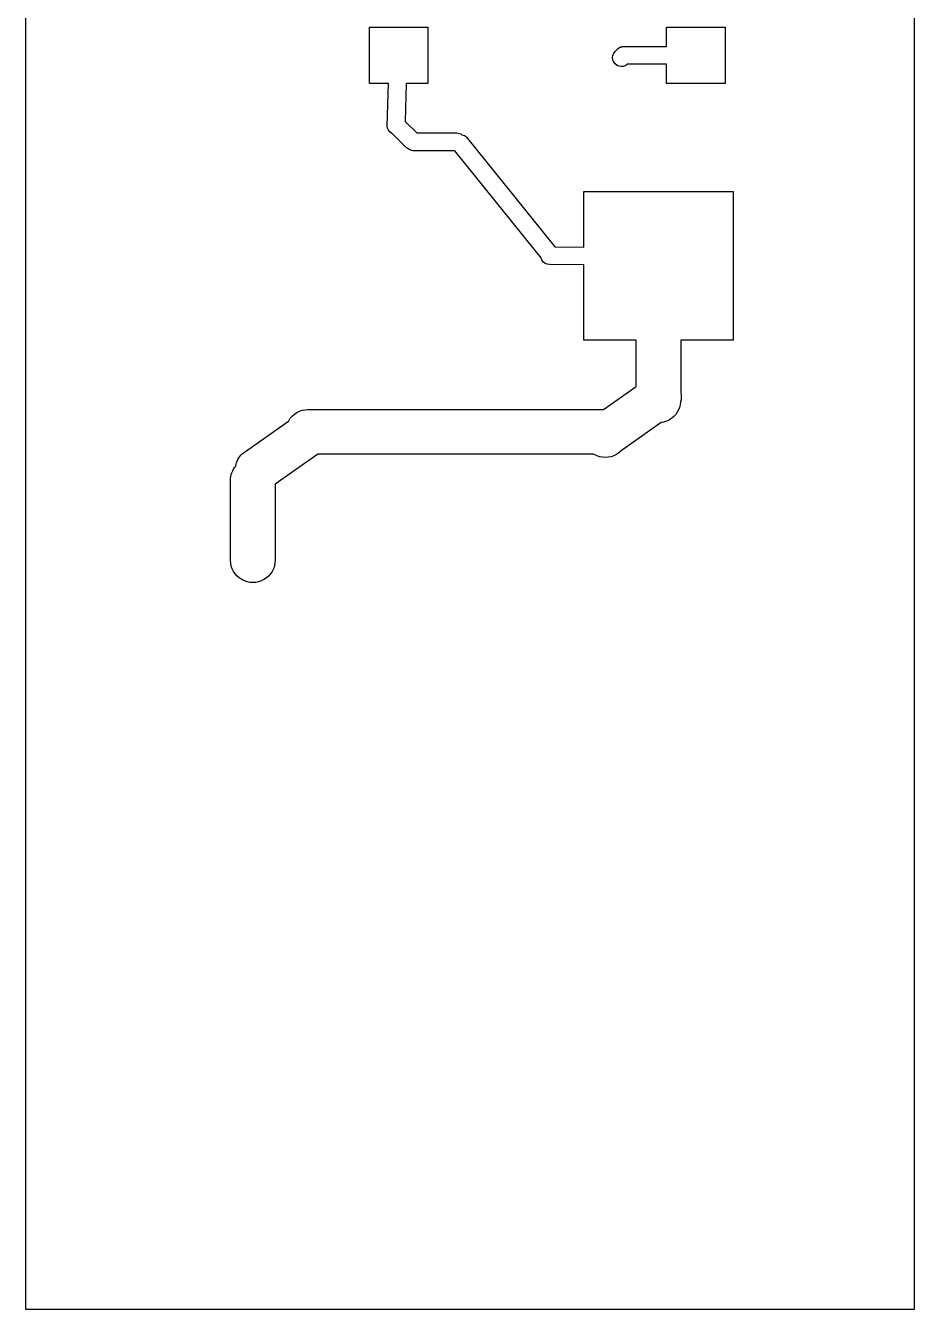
# Model space of a CAD drawing. Extents: x -7.6 to 7.5, y -21.6 to 19.9.
# Drawn here: x -7.65 to 7.54, y -21.64 to 0.29 of the extents above; entities that cross this region are included whole.
import ezdxf

# ---------------------------------------------------------------- set-up
doc = ezdxf.new("R2010")
doc.units = 0
doc.header["$MEASUREMENT"] = 0
doc.layers.add('TOP_WELDED_LPKF', color=7, linetype='CONTINUOUS')

msp = doc.modelspace()

# ---------------------------------------------------------------- linework, layer by layer
at = {"layer": 'TOP_WELDED_LPKF'}
msp.add_lwpolyline([(-7.6454, -21.6408), (7.5438, -21.6408), (7.5438, 19.8628), (-7.6454, 19.8628), (-7.6454, -21.6408)], close=True, dxfattribs=at)
for points, knots in [([(-0.2777, -1.5402), (-0.2777, -1.5402), (-0.9599, -1.5395), (-0.9599, -1.5395), (-0.9599, -1.5395), (-0.9599, -1.5395), (-1.157, -1.3424), (-1.157, -1.3424), (-1.157, -1.3424), (-1.157, -1.3424), (-1.1393, -0.6976), (-1.1393, -0.6976), (-1.1393, -0.6976), (-1.1393, -0.6976), (-0.77, -0.6976), (-0.77, -0.6976), (-0.77, -0.6976), (-0.77, -0.6976), (-0.77, 0.2676), (-0.77, 0.2676), (-0.77, 0.2676), (-0.77, 0.2676), (-1.77, 0.2676), (-1.77, 0.2676), (-1.77, 0.2676), (-1.77, 0.2676), (-1.77, -0.6976), (-1.77, -0.6976), (-1.77, -0.6976), (-1.77, -0.6976), (-1.4441, -0.6976), (-1.4441, -0.6976), (-1.4441, -0.6976), (-1.4441, -0.6976), (-1.4638, -1.4165), (-1.4638, -1.4165), (-1.4638, -1.4165), (-1.4638, -1.4709), (-1.4348, -1.5213), (-1.3876, -1.5485), (-1.3876, -1.5485), (-1.3876, -1.5485), (-1.376, -1.5546), (-1.376, -1.5546), (-1.376, -1.5546), (-1.376, -1.5546), (-1.1552, -1.7754), (-1.1552, -1.7754), (-1.1552, -1.7754), (-1.1457, -1.7849), (-1.1351, -1.793), (-1.1237, -1.7996), (-1.1237, -1.7996), (-1.0963, -1.8269), (-1.0592, -1.8432), (-1.0196, -1.8441), (-1.0196, -1.8441), (-1.0196, -1.8441), (-0.3118, -1.8449), (-0.3118, -1.8449), (-0.3118, -1.8449), (-0.3118, -1.8449), (1.163, -3.6765), (1.163, -3.6765), (1.163, -3.6765), (1.1664, -3.6895), (1.1715, -3.7021), (1.1784, -3.714), (1.1784, -3.714), (1.2056, -3.7612), (1.256, -3.7902), (1.3104, -3.7902), (1.3104, -3.7902), (1.3104, -3.7902), (1.895, -3.7954), (1.895, -3.7954), (1.895, -3.7954), (1.895, -3.7954), (1.895, -5.08), (1.895, -5.08), (1.895, -5.08), (1.895, -5.08), (2.789, -5.08), (2.789, -5.08), (2.789, -5.08), (2.789, -5.08), (2.789, -5.8714), (2.789, -5.8714), (2.789, -5.8714), (2.789, -5.8714), (2.2296, -6.2665), (2.2296, -6.2665), (2.2296, -6.2665), (2.2296, -6.2665), (-2.7227, -6.2665), (-2.7227, -6.2665), (-2.7227, -6.2665), (-2.748, -6.264), (-2.7732, -6.264), (-2.7982, -6.2665), (-2.7982, -6.2665), (-2.7982, -6.2665), (-2.8201, -6.2665), (-2.8201, -6.2665), (-2.8201, -6.2665), (-2.9562, -6.2665), (-3.082, -6.3391), (-3.1501, -6.457), (-3.1501, -6.457), (-3.1501, -6.457), (-3.1541, -6.4641), (-3.1541, -6.4641), (-3.1541, -6.4641), (-3.1541, -6.4641), (-3.947, -7.0242), (-3.947, -7.0242), (-3.947, -7.0242), (-4.0041, -7.0813), (-4.0406, -7.154), (-4.0534, -7.2312), (-4.0534, -7.2312), (-4.1108, -7.299), (-4.1437, -7.3859), (-4.1437, -7.4774), (-4.1437, -7.4774), (-4.1437, -7.4774), (-4.1437, -8.8426), (-4.1437, -8.8426), (-4.1437, -8.8426), (-4.1437, -8.9787), (-4.0711, -9.1045), (-3.9532, -9.1726), (-3.9532, -9.1726), (-3.8353, -9.2406), (-3.6901, -9.2406), (-3.5722, -9.1726), (-3.5722, -9.1726), (-3.4543, -9.1045), (-3.3817, -8.9787), (-3.3817, -8.8426), (-3.3817, -8.8426), (-3.3817, -8.8426), (-3.3817, -7.5443), (-3.3817, -7.5443), (-3.3817, -7.5443), (-3.3817, -7.5443), (-2.6515, -7.0285), (-2.6515, -7.0285), (-2.6515, -7.0285), (-2.6515, -7.0285), (2.0611, -7.0285), (2.0611, -7.0285), (2.0611, -7.0285), (2.0921, -7.0476), (2.1261, -7.0624), (2.1623, -7.0721), (2.1623, -7.0721), (2.2938, -7.1073), (2.4341, -7.0697), (2.5303, -6.9735), (2.5303, -6.9735), (2.5303, -6.9735), (3.2176, -6.488), (3.2176, -6.488), (3.2176, -6.488), (3.2671, -6.4818), (3.3158, -6.4658), (3.3605, -6.44), (3.3605, -6.44), (3.4695, -6.377), (3.5398, -6.2647), (3.5498, -6.1405), (3.5498, -6.1405), (3.5619, -6.0874), (3.5626, -6.0317), (3.551, -5.977), (3.551, -5.977), (3.551, -5.977), (3.551, -5.08), (3.551, -5.08), (3.551, -5.08), (3.551, -5.08), (4.445, -5.08), (4.445, -5.08), (4.445, -5.08), (4.445, -5.08), (4.445, -2.54), (4.445, -2.54), (4.445, -2.54), (4.445, -2.54), (1.895, -2.54), (1.895, -2.54), (1.895, -2.54), (1.895, -2.54), (1.895, -3.4906), (1.895, -3.4906), (1.895, -3.4906), (1.895, -3.4906), (1.399, -3.4862), (1.399, -3.4862), (1.399, -3.4862), (1.399, -3.4862), (-0.1095, -1.6127), (-0.1095, -1.6127), (-0.1095, -1.6127), (-0.1318, -1.5904), (-0.1601, -1.5759), (-0.1901, -1.5705), (-0.1901, -1.5705), (-0.2151, -1.5519), (-0.2456, -1.541), (-0.2777, -1.5402)], [0, 0, 0, 0, 0.0185185, 0.0185185, 0.0185185, 0.0185185, 0.037037, 0.037037, 0.037037, 0.037037, 0.0555556, 0.0555556, 0.0555556, 0.0555556, 0.0740741, 0.0740741, 0.0740741, 0.0740741, 0.0925926, 0.0925926, 0.0925926, 0.0925926, 0.1111111, 0.1111111, 0.1111111, 0.1111111, 0.1296296, 0.1296296, 0.1296296, 0.1296296, 0.1481481, 0.1481481, 0.1481481, 0.1481481, 0.1666667, 0.1666667, 0.1666667, 0.1666667, 0.1851852, 0.1851852, 0.1851852, 0.1851852, 0.2037037, 0.2037037, 0.2037037, 0.2037037, 0.2222222, 0.2222222, 0.2222222, 0.2222222, 0.2407407, 0.2407407, 0.2407407, 0.2407407, 0.2592593, 0.2592593, 0.2592593, 0.2592593, 0.2777778, 0.2777778, 0.2777778, 0.2777778, 0.2962963, 0.2962963, 0.2962963, 0.2962963, 0.3148148, 0.3148148, 0.3148148, 0.3148148, 0.3333333, 0.3333333, 0.3333333, 0.3333333, 0.3518519, 0.3518519, 0.3518519, 0.3518519, 0.3703704, 0.3703704, 0.3703704, 0.3703704, 0.3888889, 0.3888889, 0.3888889, 0.3888889, 0.4074074, 0.4074074, 0.4074074, 0.4074074, 0.4259259, 0.4259259, 0.4259259, 0.4259259, 0.4444444, 0.4444444, 0.4444444, 0.4444444, 0.462963, 0.462963, 0.462963, 0.462963, 0.4814815, 0.4814815, 0.4814815, 0.4814815, 0.5, 0.5, 0.5, 0.5, 0.5185185, 0.5185185, 0.5185185, 0.5185185, 0.537037, 0.537037, 0.537037, 0.537037, 0.5555556, 0.5555556, 0.5555556, 0.5555556, 0.5740741, 0.5740741, 0.5740741, 0.5740741, 0.5925926, 0.5925926, 0.5925926, 0.5925926, 0.6111111, 0.6111111, 0.6111111, 0.6111111, 0.6296296, 0.6296296, 0.6296296, 0.6296296, 0.6481481, 0.6481481, 0.6481481, 0.6481481, 0.6666667, 0.6666667, 0.6666667, 0.6666667, 0.6851852, 0.6851852, 0.6851852, 0.6851852, 0.7037037, 0.7037037, 0.7037037, 0.7037037, 0.7222222, 0.7222222, 0.7222222, 0.7222222, 0.7407407, 0.7407407, 0.7407407, 0.7407407, 0.7592593, 0.7592593, 0.7592593, 0.7592593, 0.7777778, 0.7777778, 0.7777778, 0.7777778, 0.7962963, 0.7962963, 0.7962963, 0.7962963, 0.8148148, 0.8148148, 0.8148148, 0.8148148, 0.8333333, 0.8333333, 0.8333333, 0.8333333, 0.8518519, 0.8518519, 0.8518519, 0.8518519, 0.8703704, 0.8703704, 0.8703704, 0.8703704, 0.8888889, 0.8888889, 0.8888889, 0.8888889, 0.9074074, 0.9074074, 0.9074074, 0.9074074, 0.9259259, 0.9259259, 0.9259259, 0.9259259, 0.9444444, 0.9444444, 0.9444444, 0.9444444, 0.962963, 0.962963, 0.962963, 0.962963, 1, 1, 1, 1]), ([(2.4697, -0.1088), (2.4697, -0.1088), (2.4322, -0.1462), (2.4322, -0.1462), (2.4322, -0.1462), (2.3937, -0.1847), (2.3786, -0.2408), (2.3927, -0.2935), (2.3927, -0.2935), (2.4068, -0.3461), (2.4479, -0.3872), (2.5005, -0.4013), (2.5005, -0.4013), (2.5506, -0.4147), (2.6037, -0.4017), (2.6419, -0.3674), (2.6419, -0.3674), (2.6419, -0.3674), (3.31, -0.3674), (3.31, -0.3674), (3.31, -0.3674), (3.31, -0.3674), (3.31, -0.6976), (3.31, -0.6976), (3.31, -0.6976), (3.31, -0.6976), (4.31, -0.6976), (4.31, -0.6976), (4.31, -0.6976), (4.31, -0.6976), (4.31, 0.2676), (4.31, 0.2676), (4.31, 0.2676), (4.31, 0.2676), (3.31, 0.2676), (3.31, 0.2676), (3.31, 0.2676), (3.31, 0.2676), (3.31, -0.0626), (3.31, -0.0626), (3.31, -0.0626), (3.31, -0.0626), (2.5836, -0.0626), (2.5836, -0.0626), (2.5836, -0.0626), (2.5787, -0.0624), (2.5738, -0.0625), (2.5689, -0.0629), (2.5689, -0.0629), (2.5689, -0.0629), (2.5687, -0.0629), (2.5687, -0.0629), (2.5687, -0.0629), (2.5687, -0.0629), (2.5663, -0.063), (2.5663, -0.063), (2.5663, -0.063), (2.5663, -0.063), (2.5663, -0.0631), (2.5663, -0.0631), (2.5663, -0.0631), (2.5663, -0.0631), (2.5638, -0.0633), (2.5638, -0.0633), (2.5638, -0.0633), (2.5638, -0.0633), (2.5638, -0.0634), (2.5638, -0.0634), (2.5638, -0.0634), (2.5638, -0.0634), (2.5613, -0.0635), (2.5613, -0.0635), (2.5613, -0.0635), (2.5613, -0.0635), (2.5613, -0.0636), (2.5613, -0.0636), (2.5613, -0.0636), (2.5613, -0.0636), (2.5589, -0.0639), (2.5589, -0.0639), (2.5589, -0.0639), (2.5589, -0.0639), (2.5588, -0.0639), (2.5588, -0.0639), (2.5588, -0.0639), (2.5588, -0.0639), (2.5564, -0.0642), (2.5564, -0.0642), (2.5564, -0.0642), (2.5564, -0.0642), (2.5563, -0.0643), (2.5563, -0.0643), (2.5563, -0.0643), (2.5563, -0.0643), (2.554, -0.0646), (2.554, -0.0646), (2.554, -0.0646), (2.554, -0.0646), (2.5539, -0.0647), (2.5539, -0.0647), (2.5539, -0.0647), (2.5539, -0.0647), (2.5516, -0.065), (2.5516, -0.065), (2.5516, -0.065), (2.5516, -0.065), (2.5514, -0.0651), (2.5514, -0.0651), (2.5514, -0.0651), (2.5514, -0.0651), (2.5491, -0.0655), (2.5491, -0.0655), (2.5491, -0.0655), (2.5491, -0.0655), (2.5489, -0.0656), (2.5489, -0.0656), (2.5489, -0.0656), (2.5489, -0.0656), (2.5467, -0.066), (2.5467, -0.066), (2.5467, -0.066), (2.5467, -0.066), (2.5465, -0.0661), (2.5465, -0.0661), (2.5465, -0.0661), (2.5465, -0.0661), (2.5419, -0.0671), (2.5419, -0.0671), (2.5419, -0.0671), (2.5419, -0.0671), (2.5417, -0.0672), (2.5417, -0.0672), (2.5417, -0.0672), (2.5417, -0.0672), (2.5371, -0.0684), (2.5371, -0.0684), (2.5371, -0.0684), (2.5371, -0.0684), (2.5369, -0.0685), (2.5369, -0.0685), (2.5369, -0.0685), (2.5369, -0.0685), (2.5348, -0.0691), (2.5348, -0.0691), (2.5348, -0.0691), (2.5348, -0.0691), (2.5345, -0.0692), (2.5345, -0.0692), (2.5345, -0.0692), (2.5345, -0.0692), (2.5324, -0.0698), (2.5324, -0.0698), (2.5324, -0.0698), (2.5324, -0.0698), (2.5321, -0.07), (2.5321, -0.07), (2.5321, -0.07), (2.5321, -0.07), (2.5301, -0.0706), (2.5301, -0.0706), (2.5301, -0.0706), (2.5301, -0.0706), (2.5298, -0.0708), (2.5298, -0.0708), (2.5298, -0.0708), (2.5298, -0.0708), (2.5277, -0.0714), (2.5277, -0.0714), (2.5277, -0.0714), (2.5277, -0.0714), (2.5274, -0.0716), (2.5274, -0.0716), (2.5274, -0.0716), (2.5274, -0.0716), (2.5254, -0.0723), (2.5254, -0.0723), (2.5254, -0.0723), (2.5254, -0.0723), (2.5251, -0.0724), (2.5251, -0.0724), (2.5251, -0.0724), (2.5251, -0.0724), (2.5231, -0.0731), (2.5231, -0.0731), (2.5231, -0.0731), (2.5231, -0.0731), (2.5228, -0.0733), (2.5228, -0.0733), (2.5228, -0.0733), (2.5228, -0.0733), (2.5208, -0.0741), (2.5208, -0.0741), (2.5208, -0.0741), (2.5208, -0.0741), (2.5205, -0.0743), (2.5205, -0.0743), (2.5205, -0.0743), (2.5205, -0.0743), (2.5186, -0.075), (2.5186, -0.075), (2.5186, -0.075), (2.5186, -0.075), (2.5182, -0.0752), (2.5182, -0.0752), (2.5182, -0.0752), (2.5182, -0.0752), (2.5163, -0.076), (2.5163, -0.076), (2.5163, -0.076), (2.5163, -0.076), (2.516, -0.0762), (2.516, -0.0762), (2.516, -0.0762), (2.516, -0.0762), (2.514, -0.0771), (2.514, -0.0771), (2.514, -0.0771), (2.514, -0.0771), (2.5137, -0.0773), (2.5137, -0.0773), (2.5137, -0.0773), (2.5137, -0.0773), (2.5118, -0.0781), (2.5118, -0.0781), (2.5118, -0.0781), (2.5118, -0.0781), (2.5115, -0.0783), (2.5115, -0.0783), (2.5115, -0.0783), (2.5115, -0.0783), (2.5074, -0.0804), (2.5074, -0.0804), (2.5074, -0.0804), (2.5074, -0.0804), (2.5071, -0.0806), (2.5071, -0.0806), (2.5071, -0.0806), (2.5071, -0.0806), (2.5052, -0.0816), (2.5052, -0.0816), (2.5052, -0.0816), (2.5052, -0.0816), (2.5049, -0.0818), (2.5049, -0.0818), (2.5049, -0.0818), (2.5049, -0.0818), (2.503, -0.0828), (2.503, -0.0828), (2.503, -0.0828), (2.503, -0.0828), (2.5028, -0.083), (2.5028, -0.083), (2.5028, -0.083), (2.5028, -0.083), (2.5009, -0.0841), (2.5009, -0.0841), (2.5009, -0.0841), (2.5009, -0.0841), (2.5007, -0.0843), (2.5007, -0.0843), (2.5007, -0.0843), (2.5007, -0.0843), (2.4988, -0.0854), (2.4988, -0.0854), (2.4988, -0.0854), (2.4988, -0.0854), (2.4986, -0.0855), (2.4986, -0.0855), (2.4986, -0.0855), (2.4986, -0.0855), (2.4967, -0.0867), (2.4967, -0.0867), (2.4967, -0.0867), (2.4967, -0.0867), (2.4965, -0.0869), (2.4965, -0.0869), (2.4965, -0.0869), (2.4965, -0.0869), (2.4946, -0.088), (2.4946, -0.088), (2.4946, -0.088), (2.4946, -0.088), (2.4944, -0.0882), (2.4944, -0.0882), (2.4944, -0.0882), (2.4944, -0.0882), (2.4925, -0.0895), (2.4925, -0.0895), (2.4925, -0.0895), (2.4925, -0.0895), (2.4924, -0.0896), (2.4924, -0.0896), (2.4924, -0.0896), (2.4924, -0.0896), (2.4905, -0.0909), (2.4905, -0.0909), (2.4905, -0.0909), (2.4905, -0.0909), (2.4903, -0.091), (2.4903, -0.091), (2.4903, -0.091), (2.4903, -0.091), (2.4884, -0.0924), (2.4884, -0.0924), (2.4884, -0.0924), (2.4884, -0.0924), (2.4884, -0.0925), (2.4884, -0.0925), (2.4884, -0.0925), (2.4884, -0.0925), (2.4864, -0.0939), (2.4864, -0.0939), (2.4864, -0.0939), (2.4864, -0.0939), (2.4844, -0.0954), (2.4844, -0.0954), (2.4844, -0.0954), (2.4844, -0.0954), (2.4844, -0.0955), (2.4844, -0.0955), (2.4844, -0.0955), (2.4844, -0.0955), (2.4825, -0.097), (2.4825, -0.097), (2.4825, -0.097), (2.4825, -0.097), (2.4806, -0.0986), (2.4806, -0.0986), (2.4806, -0.0986), (2.4806, -0.0986), (2.4805, -0.0986), (2.4805, -0.0986), (2.4805, -0.0986), (2.4805, -0.0986), (2.4787, -0.1002), (2.4787, -0.1002), (2.4787, -0.1002), (2.4787, -0.1002), (2.4786, -0.1003), (2.4786, -0.1003), (2.4786, -0.1003), (2.4786, -0.1003), (2.4785, -0.1003), (2.4785, -0.1003), (2.4785, -0.1003), (2.4785, -0.1003), (2.4756, -0.103), (2.4756, -0.103), (2.4756, -0.103), (2.4756, -0.103), (2.475, -0.1035), (2.475, -0.1035), (2.475, -0.1035), (2.475, -0.1035), (2.4749, -0.1037), (2.4749, -0.1037), (2.4749, -0.1037), (2.4749, -0.1037), (2.4732, -0.1052), (2.4732, -0.1052), (2.4732, -0.1052), (2.4732, -0.1052), (2.473, -0.1054), (2.473, -0.1054), (2.473, -0.1054), (2.473, -0.1054), (2.4715, -0.107), (2.4715, -0.107), (2.4715, -0.107), (2.4715, -0.107), (2.4712, -0.1072), (2.4712, -0.1072), (2.4712, -0.1072), (2.4712, -0.1072), (2.4697, -0.1088), (2.4697, -0.1088)], [0, 0, 0, 0, 0.0105263, 0.0105263, 0.0105263, 0.0105263, 0.0210526, 0.0210526, 0.0210526, 0.0210526, 0.0315789, 0.0315789, 0.0315789, 0.0315789, 0.0421053, 0.0421053, 0.0421053, 0.0421053, 0.0526316, 0.0526316, 0.0526316, 0.0526316, 0.0631579, 0.0631579, 0.0631579, 0.0631579, 0.0736842, 0.0736842, 0.0736842, 0.0736842, 0.0842105, 0.0842105, 0.0842105, 0.0842105, 0.0947368, 0.0947368, 0.0947368, 0.0947368, 0.1052632, 0.1052632, 0.1052632, 0.1052632, 0.1157895, 0.1157895, 0.1157895, 0.1157895, 0.1263158, 0.1263158, 0.1263158, 0.1263158, 0.1368421, 0.1368421, 0.1368421, 0.1368421, 0.1473684, 0.1473684, 0.1473684, 0.1473684, 0.1578947, 0.1578947, 0.1578947, 0.1578947, 0.1684211, 0.1684211, 0.1684211, 0.1684211, 0.1789474, 0.1789474, 0.1789474, 0.1789474, 0.1894737, 0.1894737, 0.1894737, 0.1894737, 0.2, 0.2, 0.2, 0.2, 0.2105263, 0.2105263, 0.2105263, 0.2105263, 0.2210526, 0.2210526, 0.2210526, 0.2210526, 0.2315789, 0.2315789, 0.2315789, 0.2315789, 0.2421053, 0.2421053, 0.2421053, 0.2421053, 0.2526316, 0.2526316, 0.2526316, 0.2526316, 0.2631579, 0.2631579, 0.2631579, 0.2631579, 0.2736842, 0.2736842, 0.2736842, 0.2736842, 0.2842105, 0.2842105, 0.2842105, 0.2842105, 0.2947368, 0.2947368, 0.2947368, 0.2947368, 0.3052632, 0.3052632, 0.3052632, 0.3052632, 0.3157895, 0.3157895, 0.3157895, 0.3157895, 0.3263158, 0.3263158, 0.3263158, 0.3263158, 0.3368421, 0.3368421, 0.3368421, 0.3368421, 0.3473684, 0.3473684, 0.3473684, 0.3473684, 0.3578947, 0.3578947, 0.3578947, 0.3578947, 0.3684211, 0.3684211, 0.3684211, 0.3684211, 0.3789474, 0.3789474, 0.3789474, 0.3789474, 0.3894737, 0.3894737, 0.3894737, 0.3894737, 0.4, 0.4, 0.4, 0.4, 0.4105263, 0.4105263, 0.4105263, 0.4105263, 0.4210526, 0.4210526, 0.4210526, 0.4210526, 0.4315789, 0.4315789, 0.4315789, 0.4315789, 0.4421053, 0.4421053, 0.4421053, 0.4421053, 0.4526316, 0.4526316, 0.4526316, 0.4526316, 0.4631579, 0.4631579, 0.4631579, 0.4631579, 0.4736842, 0.4736842, 0.4736842, 0.4736842, 0.4842105, 0.4842105, 0.4842105, 0.4842105, 0.4947368, 0.4947368, 0.4947368, 0.4947368, 0.5052632, 0.5052632, 0.5052632, 0.5052632, 0.5157895, 0.5157895, 0.5157895, 0.5157895, 0.5263158, 0.5263158, 0.5263158, 0.5263158, 0.5368421, 0.5368421, 0.5368421, 0.5368421, 0.5473684, 0.5473684, 0.5473684, 0.5473684, 0.5578947, 0.5578947, 0.5578947, 0.5578947, 0.5684211, 0.5684211, 0.5684211, 0.5684211, 0.5789474, 0.5789474, 0.5789474, 0.5789474, 0.5894737, 0.5894737, 0.5894737, 0.5894737, 0.6, 0.6, 0.6, 0.6, 0.6105263, 0.6105263, 0.6105263, 0.6105263, 0.6210526, 0.6210526, 0.6210526, 0.6210526, 0.6315789, 0.6315789, 0.6315789, 0.6315789, 0.6421053, 0.6421053, 0.6421053, 0.6421053, 0.6526316, 0.6526316, 0.6526316, 0.6526316, 0.6631579, 0.6631579, 0.6631579, 0.6631579, 0.6736842, 0.6736842, 0.6736842, 0.6736842, 0.6842105, 0.6842105, 0.6842105, 0.6842105, 0.6947368, 0.6947368, 0.6947368, 0.6947368, 0.7052632, 0.7052632, 0.7052632, 0.7052632, 0.7157895, 0.7157895, 0.7157895, 0.7157895, 0.7263158, 0.7263158, 0.7263158, 0.7263158, 0.7368421, 0.7368421, 0.7368421, 0.7368421, 0.7473684, 0.7473684, 0.7473684, 0.7473684, 0.7578947, 0.7578947, 0.7578947, 0.7578947, 0.7684211, 0.7684211, 0.7684211, 0.7684211, 0.7789474, 0.7789474, 0.7789474, 0.7789474, 0.7894737, 0.7894737, 0.7894737, 0.7894737, 0.8, 0.8, 0.8, 0.8, 0.8105263, 0.8105263, 0.8105263, 0.8105263, 0.8210526, 0.8210526, 0.8210526, 0.8210526, 0.8315789, 0.8315789, 0.8315789, 0.8315789, 0.8421053, 0.8421053, 0.8421053, 0.8421053, 0.8526316, 0.8526316, 0.8526316, 0.8526316, 0.8631579, 0.8631579, 0.8631579, 0.8631579, 0.8736842, 0.8736842, 0.8736842, 0.8736842, 0.8842105, 0.8842105, 0.8842105, 0.8842105, 0.8947368, 0.8947368, 0.8947368, 0.8947368, 0.9052632, 0.9052632, 0.9052632, 0.9052632, 0.9157895, 0.9157895, 0.9157895, 0.9157895, 0.9263158, 0.9263158, 0.9263158, 0.9263158, 0.9368421, 0.9368421, 0.9368421, 0.9368421, 0.9473684, 0.9473684, 0.9473684, 0.9473684, 0.9578947, 0.9578947, 0.9578947, 0.9578947, 0.9684211, 0.9684211, 0.9684211, 0.9684211, 0.9789474, 0.9789474, 0.9789474, 0.9789474, 1, 1, 1, 1])]:
    msp.add_open_spline(points, degree=3, knots=knots, dxfattribs=at)

doc.saveas('drawing.dxf')
